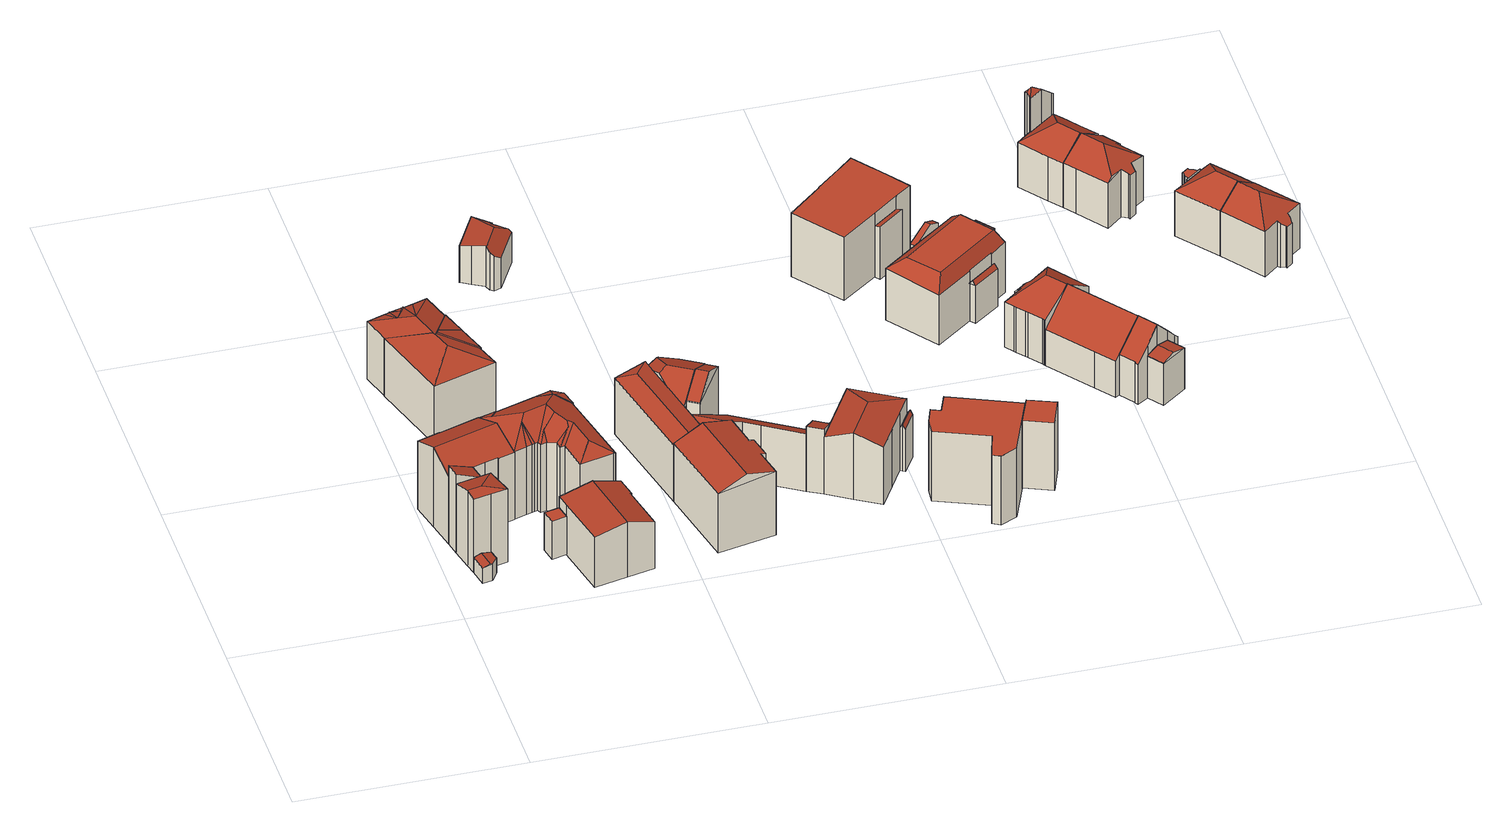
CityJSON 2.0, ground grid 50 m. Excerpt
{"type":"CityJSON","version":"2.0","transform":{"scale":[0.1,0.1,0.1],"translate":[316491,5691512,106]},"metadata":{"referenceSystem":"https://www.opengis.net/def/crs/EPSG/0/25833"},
"CityObjects":{
"building1":{"type":"Building","attributes":{"Dachtyp_tdc":"tdcFreeFormRoof","Gemeindeschluessel":14713000,"Dachneigung":13.74,"QualitaetDacherkennung":26,"Geometrietyp2DReferenz":"3000","function":"31001_9998","roofType":"5000","measuredHeight":4.27},"geometry":[{"type":"MultiSurface","lod":"2","boundaries":[[[0,1,2,3]],[[1,4,5,2]],[[4,6,7,5]],[[6,8,9,7]],[[8,0,3,9]],[[6,4,1,10,11]],[[8,11,10,0]],[[1,0,10]],[[8,6,11]],[[3,2,5,7,9]]],"semantics":{"surfaces":[{"type":"WallSurface"},{"type":"RoofSurface"},{"type":"GroundSurface"}],"values":[0,0,0,0,0,1,1,0,0,2]}}]},
"building2":{"type":"Building","attributes":{"Gemeindeschluessel":14713000,"Geometrietyp2DReferenz":"3000","function":"31001_9998","roofType":"9999"},"children":["building2-1","building2-2","building2-3"]},
"building2-1":{"type":"BuildingPart","attributes":{"Dachtyp_tdc":"tdcHipAndGableRoof","Dachneigung":18.86,"QualitaetDacherkennung":24,"Geometrietyp2DReferenz":"3000","roofType":"5000","measuredHeight":19.19},"parents":["building2"],"geometry":[{"type":"MultiSurface","lod":"2","boundaries":[[[12,13,14,15]],[[16,17,18,19,20]],[[17,21,22,18]],[[21,23,24,22]],[[23,25,26,24]],[[25,27,28,26]],[[27,12,15,28]],[[23,21,17,29]],[[17,16,30,13,12,29]],[[12,27,25,23,29]],[[15,14,19,18,22,24,26,28]],[[20,30,16]],[[19,14,13,30,20]]],"semantics":{"surfaces":[{"type":"WallSurface"},{"type":"RoofSurface"},{"type":"GroundSurface"},{"type":"ClosureSurface"}],"values":[0,0,0,0,0,0,0,1,1,1,2,0,3]}}]},
"building2-2":{"type":"BuildingPart","attributes":{"Dachtyp_tdc":"tdcGableRoof","Dachneigung":24.86,"QualitaetDacherkennung":59,"Geometrietyp2DReferenz":"3000","roofType":"3100","measuredHeight":20.14},"parents":["building2"],"geometry":[{"type":"MultiSurface","lod":"2","boundaries":[[[31,32,33,34]],[[32,35,36,33]],[[35,37,38,36]],[[39,40,41,42]],[[40,43,44,41]],[[43,45,46,44]],[[45,47,48,46]],[[47,49,50,48]],[[49,51,52,50]],[[51,53,54,52]],[[53,55,56,54]],[[55,31,34,56]],[[51,49,47,45,43,40]],[[40,39,37,35,32,31,55,53,51]],[[34,33,36,38,42,41,44,46,48,50,52,54,56]],[[42,38,37,39]]],"semantics":{"surfaces":[{"type":"WallSurface"},{"type":"RoofSurface"},{"type":"GroundSurface"},{"type":"ClosureSurface"}],"values":[0,0,0,0,0,0,0,0,0,0,0,0,1,1,2,3]}}]},
"building2-3":{"type":"BuildingPart","attributes":{"Dachtyp_tdc":"tdcPolyFlatRoof","Dachneigung":25.15,"QualitaetDacherkennung":56,"Geometrietyp2DReferenz":"3000","roofType":"2100","measuredHeight":19.86},"parents":["building2"],"geometry":[{"type":"MultiSurface","lod":"2","boundaries":[[[57,58,39,42,14,13]],[[59,20,19,38,37]],[[59,58,57,30,20]],[[19,14,42,38]],[[13,30,57]],[[14,19,20,30,13]],[[59,37,39,58]],[[37,38,42,39]]],"semantics":{"surfaces":[{"type":"WallSurface"},{"type":"RoofSurface"},{"type":"GroundSurface"},{"type":"ClosureSurface"}],"values":[0,0,1,2,0,3,0,3]}}]},
"building3":{"type":"Building","attributes":{"Dachtyp_tdc":"tdcPolyFlatRoof","Gemeindeschluessel":14713000,"Dachneigung":0,"QualitaetDacherkennung":39,"Geometrietyp2DReferenz":"3000","function":"31001_9998","roofType":"1000","measuredHeight":9.56},"geometry":[{"type":"MultiSurface","lod":"2","boundaries":[[[60,61,62,63]],[[61,64,65,62]],[[64,66,67,65]],[[66,60,63,67]],[[66,64,61,60]],[[63,62,65,67]]],"semantics":{"surfaces":[{"type":"WallSurface"},{"type":"RoofSurface"},{"type":"GroundSurface"}],"values":[0,0,0,0,1,2]}}]},
"building4":{"type":"Building","attributes":{"Dachtyp_tdc":"tdcFreeFormRoof","Gemeindeschluessel":14713000,"Dachneigung":22.77,"QualitaetDacherkennung":40,"Geometrietyp2DReferenz":"3000","function":"31001_9998","roofType":"5000","measuredHeight":17.69},"geometry":[{"type":"MultiSurface","lod":"2","boundaries":[[[68,69,70,71]],[[69,72,73,70]],[[72,74,75,73]],[[74,76,77,75]],[[76,78,79,77]],[[78,80,81,79]],[[80,82,83,81]],[[82,84,85,83]],[[84,86,87,85]],[[86,88,89,87]],[[88,90,91,89]],[[90,92,93,91]],[[92,94,95,93]],[[94,96,97,95]],[[96,98,99,97]],[[98,100,101,99]],[[100,102,103,101]],[[102,104,105,103]],[[104,106,107,105]],[[106,108,109,107]],[[108,68,71,109]],[[110,111,112,108,106]],[[113,110,106,104]],[[113,104,102]],[[114,115,111,110,113,102,100]],[[116,117,118,114,100,98]],[[96,116,98]],[[94,116,96]],[[116,94,119]],[[120,121,122,123,119,94,92]],[[120,92,90]],[[90,121,120]],[[88,121,90]],[[121,88,86]],[[122,121,86,84]],[[84,123,122]],[[82,123,84]],[[123,82,80]],[[117,116,119,123,80,78]],[[118,117,78,76]],[[124,114,118,76,74]],[[124,74,72]],[[115,114,124,72,69]],[[112,111,115,69,68]],[[112,68,108]],[[71,70,73,75,77,79,81,83,85,87,89,91,93,95,97,99,101,103,105,107,109]]],"semantics":{"surfaces":[{"type":"WallSurface"},{"type":"RoofSurface"},{"type":"GroundSurface"}],"values":[0,0,0,0,0,0,0,0,0,0,0,0,0,0,0,0,0,0,0,0,0,1,1,1,1,1,1,1,1,1,1,1,1,1,1,1,1,1,1,1,1,1,1,1,1,2]}}]},
"building5":{"type":"Building","attributes":{"Dachtyp_tdc":"tdcFreeFormRoof","Gemeindeschluessel":14713000,"Dachneigung":24.85,"QualitaetDacherkennung":40,"Geometrietyp2DReferenz":"3000","function":"31001_9998","roofType":"5000","measuredHeight":20.31},"geometry":[{"type":"MultiSurface","lod":"2","boundaries":[[[125,126,127,128]],[[126,129,130,127]],[[129,131,132,130]],[[131,133,134,132]],[[133,135,136,134]],[[135,137,138,136]],[[137,139,140,138]],[[139,141,142,140]],[[141,143,144,142]],[[143,145,146,144]],[[145,147,148,146]],[[147,149,150,148]],[[149,151,152,150]],[[151,153,154,152]],[[153,155,156,154]],[[155,157,158,156]],[[157,159,160,158]],[[159,161,162,160]],[[161,163,164,162]],[[163,165,166,164]],[[165,167,168,166]],[[167,53,169,168]],[[53,125,128,169]],[[170,165,163]],[[170,167,165]],[[167,170,53]],[[171,172,170,163,161]],[[173,174,171,161,159]],[[173,159,157]],[[175,176,174,173,157,155]],[[175,155,153]],[[177,176,175,153,151]],[[178,177,151,149]],[[179,178,149,147]],[[179,147,145]],[[180,181,171,174,176,177,178,179,145,143]],[[182,180,143,141]],[[182,141,139]],[[183,184,181,180,182,139,137]],[[183,137,135]],[[184,183,135,133]],[[181,184,133,131]],[[185,172,171,181,131,129]],[[186,185,129,126]],[[186,126,125]],[[170,172,185,186,125,53]],[[128,127,130,132,134,136,138,140,142,144,146,148,150,152,154,156,158,160,162,164,166,168,169]]],"semantics":{"surfaces":[{"type":"WallSurface"},{"type":"RoofSurface"},{"type":"GroundSurface"}],"values":[0,0,0,0,0,0,0,0,0,0,0,0,0,0,0,0,0,0,0,0,0,0,0,1,1,1,1,1,1,1,1,1,1,1,1,1,1,1,1,1,1,1,1,1,1,1,2]}}]},
"building6":{"type":"Building","attributes":{"Dachtyp_tdc":"tdcGableRoof","Gemeindeschluessel":14713000,"Dachneigung":10.1,"QualitaetDacherkennung":60,"Geometrietyp2DReferenz":"3000","function":"31001_9998","roofType":"3100","measuredHeight":13.97},"geometry":[{"type":"MultiSurface","lod":"2","boundaries":[[[187,188,189,190]],[[188,191,192,189]],[[191,193,194,192]],[[193,195,196,194]],[[195,197,198,196]],[[197,199,200,198]],[[199,201,202,200]],[[201,203,204,202]],[[203,187,190,204]],[[199,197,195,193,191,188]],[[188,187,203,201,199]],[[190,189,192,194,196,198,200,202,204]]],"semantics":{"surfaces":[{"type":"WallSurface"},{"type":"RoofSurface"},{"type":"GroundSurface"}],"values":[0,0,0,0,0,0,0,0,0,1,1,2]}}]},
"building7":{"type":"Building","attributes":{"Dachtyp_tdc":"tdcFreeFormRoof","Gemeindeschluessel":14713000,"Dachneigung":23.37,"QualitaetDacherkennung":70,"Geometrietyp2DReferenz":"3000","function":"31001_9998","roofType":"5000","measuredHeight":17.68},"geometry":[{"type":"MultiSurface","lod":"2","boundaries":[[[205,206,207,208]],[[206,209,210,207]],[[209,211,212,210]],[[211,213,214,212]],[[213,215,216,214]],[[215,217,218,216]],[[217,219,220,218]],[[219,205,208,220]],[[209,206,221,222,217,215,213,211]],[[219,222,221,205]],[[219,217,222]],[[206,205,221]],[[208,207,210,212,214,216,218,220]]],"semantics":{"surfaces":[{"type":"WallSurface"},{"type":"RoofSurface"},{"type":"GroundSurface"}],"values":[0,0,0,0,0,0,0,0,1,1,0,0,2]}}]},
"building8":{"type":"Building","attributes":{"Dachtyp_tdc":"tdcFreeFormRoof","Gemeindeschluessel":14713000,"Dachneigung":10.34,"QualitaetDacherkennung":34,"Geometrietyp2DReferenz":"3000","function":"31001_9998","roofType":"5000","measuredHeight":10.3},"geometry":[{"type":"MultiSurface","lod":"2","boundaries":[[[223,224,225,226]],[[224,227,228,225]],[[227,229,230,228]],[[229,231,232,230]],[[231,233,234,232]],[[233,235,236,234]],[[235,237,238,236]],[[237,239,240,238]],[[239,241,242,240]],[[241,243,244,242]],[[243,223,226,244]],[[237,235,233,245,246]],[[247,245,233,231,229,227,224]],[[239,246,245,247,223,243,241]],[[224,223,247]],[[239,237,246]],[[226,225,228,230,232,234,236,238,240,242,244]]],"semantics":{"surfaces":[{"type":"WallSurface"},{"type":"RoofSurface"},{"type":"GroundSurface"}],"values":[0,0,0,0,0,0,0,0,0,0,0,1,1,1,0,0,2]}}]},
"building9":{"type":"Building","attributes":{"Gemeindeschluessel":14713000,"Geometrietyp2DReferenz":"3000","function":"31001_9998","roofType":"9999"},"children":["building9-1","building9-2","building9-3","building9-4"]},
"building9-1":{"type":"BuildingPart","attributes":{"Dachtyp_tdc":"tdcFreeFormRoof","Dachneigung":26.36,"QualitaetDacherkennung":46,"Geometrietyp2DReferenz":"3000","roofType":"5000","measuredHeight":17.62},"parents":["building9"],"geometry":[{"type":"MultiSurface","lod":"2","boundaries":[[[248,249,250,251,252,253]],[[254,255,256,249,248,257,258]],[[259,260,261,262,263,250,249,256,264,265]],[[266,251,250,263,267]],[[267,263,262,268]],[[268,262,261,269]],[[270,260,259,271,272]],[[269,261,260,270]],[[273,274,275,255,254]],[[276,277,278,279,280,281,282,283]],[[267,268,277,276]],[[268,269,278,277]],[[269,270,279,278]],[[270,272,280,279]],[[273,254,282,281]],[[266,267,276,283]],[[256,255,275,264]],[[265,271,259]],[[272,271,274,273]],[[274,271,265,264,275]],[[248,253,257]],[[258,252,251,266,254]],[[257,253,252,258]],[[272,273,281,280]],[[254,266,283,282]]],"semantics":{"surfaces":[{"type":"RoofSurface"},{"type":"WallSurface"},{"type":"GroundSurface"},{"type":"ClosureSurface"}],"values":[0,0,0,1,1,1,1,1,1,2,1,1,1,1,1,1,1,1,3,3,1,3,3,3,3]}}]},
"building9-2":{"type":"BuildingPart","attributes":{"Dachtyp_tdc":"tdcHipAndGableRoof","Dachneigung":28.11,"QualitaetDacherkennung":54,"Geometrietyp2DReferenz":"3000","roofType":"5000","measuredHeight":16.07},"parents":["building9"],"geometry":[{"type":"MultiSurface","lod":"2","boundaries":[[[284,285,251,266,283,286]],[[287,288,289,282,254]],[[290,291,208,292]],[[291,284,286,208]],[[293,284,294]],[[284,291,295,294]],[[296,257,253,293,294,295,297,298,299,300]],[[290,301,297,295,291]],[[287,296,300,288]],[[284,293,285]],[[286,283,282,289,302,292,208]],[[254,258,287]],[[252,251,285]],[[254,266,251,252,258]],[[282,283,266,254]],[[292,302,303,290]],[[302,289,288,303]],[[297,301,298]],[[301,290,303,299,298]],[[299,303,288,300]],[[296,287,258,257]],[[253,252,285,293]],[[257,258,252,253]]],"semantics":{"surfaces":[{"type":"WallSurface"},{"type":"RoofSurface"},{"type":"GroundSurface"},{"type":"ClosureSurface"}],"values":[0,0,0,0,1,1,1,0,0,0,2,0,0,3,3,3,3,0,3,3,0,0,3]}}]},
"building9-3":{"type":"BuildingPart","attributes":{"Dachtyp_tdc":"tdcGableRoof","Dachneigung":28.15,"QualitaetDacherkennung":59,"Geometrietyp2DReferenz":"3000","roofType":"3100","measuredHeight":17.69},"parents":["building9"],"geometry":[{"type":"MultiSurface","lod":"2","boundaries":[[[304,274,273,281,305]],[[271,306,307,280,272]],[[306,304,305,307]],[[308,306,271,265,309]],[[310,308,309,264,275]],[[304,310,275,274]],[[306,308,310,304]],[[305,281,280,307]],[[271,272,273,274]],[[280,281,273,272]],[[265,264,309]],[[274,275,264,265,271]]],"semantics":{"surfaces":[{"type":"WallSurface"},{"type":"RoofSurface"},{"type":"GroundSurface"},{"type":"ClosureSurface"}],"values":[0,0,0,1,1,0,0,2,3,3,0,3]}}]},
"building9-4":{"type":"BuildingPart","attributes":{"Dachtyp_tdc":"tdcFreeFormRoof","Dachneigung":29.18,"QualitaetDacherkennung":14,"Geometrietyp2DReferenz":"3000","roofType":"5000","measuredHeight":15.76},"parents":["building9"],"geometry":[{"type":"MultiSurface","lod":"2","boundaries":[[[311,312,313,314]],[[312,315,316,313]],[[315,317,318,316]],[[317,319,320,318]],[[319,321,322,320]],[[321,323,207,322]],[[323,324,325,207]],[[324,301,290,292,325]],[[300,326,327,289,288]],[[326,311,314,327]],[[328,298,301,324]],[[324,323,321,319,317,315,312,311,326,300,328]],[[314,313,316,318,320,322,207,325,292,302,289,327]],[[299,298,328]],[[302,292,290,303]],[[303,290,301,298,299]],[[300,299,328]],[[302,303,288,289]],[[288,303,299,300]]],"semantics":{"surfaces":[{"type":"WallSurface"},{"type":"RoofSurface"},{"type":"GroundSurface"},{"type":"ClosureSurface"}],"values":[0,0,0,0,0,0,0,0,0,0,1,1,2,0,3,3,0,3,3]}}]},
"building10":{"type":"Building","attributes":{"Dachtyp_tdc":"tdcPolyFlatRoof","Gemeindeschluessel":14713000,"Dachneigung":3.39,"QualitaetDacherkennung":42,"Geometrietyp2DReferenz":"3000","function":"31001_9998","roofType":"2100","measuredHeight":6.43},"geometry":[{"type":"MultiSurface","lod":"2","boundaries":[[[329,330,331,332]],[[330,333,334,331]],[[333,335,336,334]],[[335,337,338,336]],[[337,329,332,338]],[[337,335,333,330,329]],[[332,331,334,336,338]]],"semantics":{"surfaces":[{"type":"WallSurface"},{"type":"RoofSurface"},{"type":"GroundSurface"}],"values":[0,0,0,0,0,1,2]}}]},
"building11":{"type":"Building","attributes":{"Gemeindeschluessel":14713000,"Dachorientierung":0,"MittlereTraufHoehe":112.2,"ObjektHoehe":5.28,"BodenHoehe":106.92,"Geometrietyp2DReferenz":"3000","BezugspunktDach":"2000","AbsoluteHoehe":112.2,"Dachflaeche":42.13,"function":"31001_9998","measuredHeight":5.28,"storeysAboveGround":2},"geometry":[{"type":"MultiSurface","lod":"2","boundaries":[[[339,340,341,342,343,344,345,346]],[[346,345,347,348]],[[345,344,349,347]],[[344,343,350,349]],[[343,342,351,350]],[[342,341,352,351]],[[341,340,353,352]],[[340,339,354,353]],[[339,346,348,354]],[[348,347,349,350,351,352,353,354]]],"semantics":{"surfaces":[{"type":"RoofSurface"},{"type":"WallSurface"},{"type":"GroundSurface"}],"values":[0,1,1,1,1,1,1,1,1,2]}}]},
"building12":{"type":"Building","attributes":{"Gemeindeschluessel":14713000,"Geometrietyp2DReferenz":"3000","function":"31001_9998","roofType":"9999"},"children":["building12-1","building12-2","building12-3"]},
"building12-1":{"type":"BuildingPart","attributes":{"Dachtyp_tdc":"tdcFreeFormRoof","Dachneigung":20.82,"QualitaetDacherkennung":59,"Geometrietyp2DReferenz":"3000","roofType":"5000","measuredHeight":16.92},"parents":["building12"],"geometry":[{"type":"MultiSurface","lod":"2","boundaries":[[[355,356,357,358,359,360]],[[359,361,362,363,364,360]],[[364,365,366,355,360]],[[367,368,369,370,371,372,373,374,375,376,377]],[[364,363,368,367]],[[363,362,369,368]],[[362,361,370,369]],[[361,359,371,370]],[[359,378,371]],[[358,357,373,372,379]],[[357,356,374,373]],[[356,355,375,374]],[[355,366,376,375]],[[365,364,367,377]],[[379,378,359,358]],[[372,371,378,379]],[[377,376,366,365]]],"semantics":{"surfaces":[{"type":"RoofSurface"},{"type":"GroundSurface"},{"type":"WallSurface"},{"type":"ClosureSurface"}],"values":[0,0,0,1,2,2,2,2,2,2,2,2,2,2,2,3,3]}}]},
"building12-2":{"type":"BuildingPart","attributes":{"Dachtyp_tdc":"tdcPolyFlatRoof","Dachneigung":21.37,"QualitaetDacherkennung":49,"Geometrietyp2DReferenz":"3000","roofType":"2100","measuredHeight":16.44},"parents":["building12"],"geometry":[{"type":"MultiSurface","lod":"2","boundaries":[[[380,381,316,318]],[[381,365,377,316]],[[382,380,318,376,366]],[[382,365,381,380]],[[318,316,377,376]],[[366,365,382]],[[366,376,377,365]]],"semantics":{"surfaces":[{"type":"WallSurface"},{"type":"RoofSurface"},{"type":"GroundSurface"},{"type":"ClosureSurface"}],"values":[0,0,0,1,2,0,3]}}]},
"building12-3":{"type":"BuildingPart","attributes":{"Dachtyp_tdc":"tdcFreeFormRoof","Dachneigung":56.17,"QualitaetDacherkennung":17,"Geometrietyp2DReferenz":"3000","roofType":"5000","measuredHeight":11.74},"parents":["building12"],"geometry":[{"type":"MultiSurface","lod":"2","boundaries":[[[383,384,385,386]],[[384,387,388,385]],[[387,389,390,388]],[[389,379,372,390]],[[378,383,386,371]],[[389,387,384,383]],[[383,378,379,389]],[[386,385,388,390,372,371]],[[371,372,379,378]]],"semantics":{"surfaces":[{"type":"WallSurface"},{"type":"RoofSurface"},{"type":"GroundSurface"},{"type":"ClosureSurface"}],"values":[0,0,0,0,0,1,1,2,3]}}]},
"building13":{"type":"Building","attributes":{"Gemeindeschluessel":14713000,"Dachtyp_tdc":"tdcFreeFormRoof","Dachneigung":0.153,"QualitaetDacherkennung":56,"Geometrietyp2DReferenz":"3000","function":"31001_9998","roofType":"5000","measuredHeight":17.55},"geometry":[{"type":"MultiSurface","lod":"2","boundaries":[[[391,392,393,394]],[[392,395,396,393]],[[395,397,398,396]],[[397,399,400,398]],[[399,401,402,400]],[[401,403,404,402]],[[403,405,406,404]],[[405,407,408,406]],[[407,409,410,408]],[[409,411,412,410]],[[411,391,394,412]],[[413,401,399,414]],[[415,416,407]],[[405,403,413,414,397,395,392,391,411,409,416,415]],[[399,397,414]],[[403,401,413]],[[407,405,415]],[[409,407,416]],[[394,393,396,398,400,402,404,406,408,410,412]]],"semantics":{"surfaces":[{"type":"WallSurface"},{"type":"RoofSurface"},{"type":"GroundSurface"}],"values":[0,0,0,0,0,0,0,0,0,0,0,1,1,1,0,0,0,0,2]}}]},
"building14":{"type":"Building","attributes":{"Dachtyp_tdc":"tdcPolyFlatRoof","Gemeindeschluessel":14713000,"Dachneigung":0,"QualitaetDacherkennung":53,"Geometrietyp2DReferenz":"3000","function":"31001_9998","roofType":"1000","measuredHeight":17.21},"geometry":[{"type":"MultiSurface","lod":"2","boundaries":[[[417,418,419,420]],[[418,421,422,419]],[[421,423,424,422]],[[423,417,420,424]],[[423,421,418,417]],[[420,419,422,424]]],"semantics":{"surfaces":[{"type":"WallSurface"},{"type":"RoofSurface"},{"type":"GroundSurface"}],"values":[0,0,0,0,1,2]}}]},
"building15":{"type":"Building","attributes":{"Gemeindeschluessel":14713000,"Geometrietyp2DReferenz":"3000","function":"31001_9998","roofType":"9999"},"children":["building15-1","building15-2","building15-3","building15-4"]},
"building15-1":{"type":"BuildingPart","attributes":{"Dachtyp_tdc":"tdcPolyFlatRoof","Dachneigung":0,"QualitaetDacherkennung":47,"Geometrietyp2DReferenz":"3000","roofType":"1000","measuredHeight":16.1},"parents":["building15"],"geometry":[{"type":"MultiSurface","lod":"2","boundaries":[[[425,426,427]],[[425,428,429,426]],[[428,430,431,429]],[[430,432,433,431]],[[432,434,435,436,433]],[[437,438,439]],[[437,440,441,438]],[[440,442,443,444,441]],[[445,446,447,448,449]],[[446,450,451,447]],[[450,452,451]],[[446,445,442,440,437,434,432,430,428,425,450]],[[426,429,431,433,436,438,441,444,448,447,451]],[[427,452,450,425]],[[427,426,451,452]],[[439,435,434,437]],[[439,438,436,435]],[[449,443,442,445]],[[449,448,444,443]]],"semantics":{"surfaces":[{"type":"WallSurface"},{"type":"RoofSurface"},{"type":"GroundSurface"},{"type":"ClosureSurface"}],"values":[0,0,0,0,0,0,0,0,0,0,0,1,2,0,3,0,3,0,3]}}]},
"building15-2":{"type":"BuildingPart","attributes":{"Dachtyp_tdc":"tdcPolyFlatRoof","Dachneigung":18.15,"QualitaetDacherkennung":41,"Geometrietyp2DReferenz":"3000","roofType":"2100","measuredHeight":13.42},"parents":["building15"],"geometry":[{"type":"MultiSurface","lod":"2","boundaries":[[[449,453,454,443]],[[444,455,456,448]],[[443,454,455,444]],[[454,453,456,455]],[[453,449,448,456]],[[444,448,449,443]]],"semantics":{"surfaces":[{"type":"RoofSurface"},{"type":"GroundSurface"},{"type":"WallSurface"},{"type":"ClosureSurface"}],"values":[0,1,2,2,2,3]}}]},
"building15-3":{"type":"BuildingPart","attributes":{"Dachtyp_tdc":"tdcPolyFlatRoof","Dachneigung":19.07,"QualitaetDacherkennung":28,"Geometrietyp2DReferenz":"3000","roofType":"2100","measuredHeight":13.41},"parents":["building15"],"geometry":[{"type":"MultiSurface","lod":"2","boundaries":[[[457,427,426,458]],[[452,459,460,451]],[[459,457,458,460]],[[459,452,427,457]],[[458,426,451,460]],[[452,451,426,427]]],"semantics":{"surfaces":[{"type":"WallSurface"},{"type":"RoofSurface"},{"type":"GroundSurface"},{"type":"ClosureSurface"}],"values":[0,0,0,1,2,3]}}]},
"building15-4":{"type":"BuildingPart","attributes":{"Dachtyp_tdc":"tdcFreeFormRoof","Dachneigung":62.14,"QualitaetDacherkennung":29,"Geometrietyp2DReferenz":"3000","roofType":"5000","measuredHeight":14.26},"parents":["building15"],"geometry":[{"type":"MultiSurface","lod":"2","boundaries":[[[435,461,462,436]],[[461,463,464,462]],[[463,439,438,464]],[[465,439,463]],[[466,465,463,461]],[[466,461,435]],[[465,466,435,439]],[[436,462,464,438]],[[436,438,439,435]]],"semantics":{"surfaces":[{"type":"WallSurface"},{"type":"RoofSurface"},{"type":"GroundSurface"},{"type":"ClosureSurface"}],"values":[0,0,0,0,1,1,1,2,3]}}]},
"building16":{"type":"Building","attributes":{"Gemeindeschluessel":14713000,"Geometrietyp2DReferenz":"3000","function":"31001_9998","roofType":"9999"},"children":["building16-1","building16-2","building16-3","building16-4"]},
"building16-1":{"type":"BuildingPart","attributes":{"Dachtyp_tdc":"tdcCutTentRoof","Dachneigung":0.08,"QualitaetDacherkennung":45,"Geometrietyp2DReferenz":"3000","roofType":"9999","measuredHeight":16.16},"parents":["building16"],"geometry":[{"type":"MultiSurface","lod":"2","boundaries":[[[467,468,469,470]],[[468,471,472,473,469]],[[474,475,476,477,478]],[[475,479,480,476]],[[479,481,482,480]],[[481,483,482]],[[484,485,486,487,488]],[[485,489,490,486]],[[489,491,492,490]],[[491,493,494,492]],[[475,474,495,496,471,468,497,498]],[[479,475,498,499]],[[489,485,484,500,481,479,499,501]],[[468,467,493,491,489,501,497]],[[501,499,498,497]],[[470,469,473,502,503,477,476,480,482,487,486,490,492]],[[504,472,471,496]],[[504,502,473,472]],[[495,505,504,496]],[[505,503,502,504]],[[474,478,505,495]],[[478,477,503,505]],[[500,483,481]],[[488,487,482,483]],[[488,483,500,484]],[[467,494,493]],[[467,470,492,494]]],"semantics":{"surfaces":[{"type":"WallSurface"},{"type":"RoofSurface"},{"type":"GroundSurface"},{"type":"ClosureSurface"}],"values":[0,0,0,0,0,0,0,0,0,0,1,1,1,1,1,2,0,3,0,3,0,3,0,3,3,0,3]}}]},
"building16-2":{"type":"BuildingPart","attributes":{"Dachtyp_tdc":"tdcFreeFormRoof","Dachneigung":52.2,"QualitaetDacherkennung":15,"Geometrietyp2DReferenz":"3000","roofType":"5000","measuredHeight":10.63},"parents":["building16"],"geometry":[{"type":"MultiSurface","lod":"2","boundaries":[[[472,506,507,473]],[[506,508,509,507]],[[508,478,477,509]],[[510,508,506,511]],[[512,504,505,513,510,511]],[[478,513,505]],[[508,510,513,478]],[[472,512,511,506]],[[504,512,472]],[[473,507,509,477,503,502]],[[503,477,478,505]],[[502,503,505,504]],[[473,502,504,472]]],"semantics":{"surfaces":[{"type":"WallSurface"},{"type":"RoofSurface"},{"type":"GroundSurface"},{"type":"ClosureSurface"}],"values":[0,0,0,1,1,0,0,0,0,2,3,3,3]}}]},
"building16-3":{"type":"BuildingPart","attributes":{"Dachtyp_tdc":"tdcGableRoof","Dachneigung":29.68,"QualitaetDacherkennung":20,"Geometrietyp2DReferenz":"3000","roofType":"3100","measuredHeight":15.33},"parents":["building16"],"geometry":[{"type":"MultiSurface","lod":"2","boundaries":[[[483,514,515,482]],[[514,516,517,515]],[[516,518,486,517]],[[518,488,487,486]],[[483,500,519,520,514]],[[521,522,520,519,523]],[[518,521,523,484,488]],[[516,522,521,518]],[[514,520,522,516]],[[515,517,486,487,482]],[[482,487,488,483]],[[484,523,519,500]],[[488,484,500,483]]],"semantics":{"surfaces":[{"type":"WallSurface"},{"type":"RoofSurface"},{"type":"GroundSurface"},{"type":"ClosureSurface"}],"values":[0,0,0,0,1,1,0,0,0,2,3,0,3]}}]},
"building16-4":{"type":"BuildingPart","attributes":{"Dachtyp_tdc":"tdcPolyFlatRoof","Dachneigung":25.17,"QualitaetDacherkennung":44,"Geometrietyp2DReferenz":"3000","roofType":"2100","measuredHeight":13.63},"parents":["building16"],"geometry":[{"type":"MultiSurface","lod":"2","boundaries":[[[524,467,470,525]],[[494,526,527,492]],[[526,524,525,527]],[[526,494,467,524]],[[525,470,492,527]],[[492,470,467,494]]],"semantics":{"surfaces":[{"type":"WallSurface"},{"type":"RoofSurface"},{"type":"GroundSurface"},{"type":"ClosureSurface"}],"values":[0,0,0,1,2,3]}}]},
"building17":{"type":"Building","attributes":{"Dachtyp_tdc":"tdcHipAndGableRoof","Gemeindeschluessel":14713000,"Dachneigung":33.07,"QualitaetDacherkennung":61,"Geometrietyp2DReferenz":"3000","function":"31001_9998","roofType":"5000","measuredHeight":16.18},"geometry":[{"type":"MultiSurface","lod":"2","boundaries":[[[528,529,530,531]],[[529,532,533,530]],[[532,534,535,533]],[[534,536,537,535]],[[536,538,539,537]],[[538,540,541,539]],[[540,542,543,541]],[[542,544,545,543]],[[544,546,547,545]],[[546,548,549,547]],[[548,550,551,549]],[[550,552,553,551]],[[552,554,555,553]],[[554,556,557,555]],[[556,558,559,557]],[[558,560,561,559]],[[560,562,563,561]],[[562,564,565,563]],[[564,528,531,565]],[[560,558,556,554,552,550,548,546,544,542,566]],[[542,540,538,536,534,532,529,528,564,566]],[[564,562,560,566]],[[531,530,533,535,537,539,541,543,545,547,549,551,553,555,557,559,561,563,565]]],"semantics":{"surfaces":[{"type":"WallSurface"},{"type":"RoofSurface"},{"type":"GroundSurface"}],"values":[0,0,0,0,0,0,0,0,0,0,0,0,0,0,0,0,0,0,0,1,1,1,2]}}]},
"building18":{"type":"Building","attributes":{"name":"Evangelisch-Freikirchliche Gemeinde","Gemeindeschluessel":14713000,"Geometrietyp2DReferenz":"3000","function":"31001_3041","roofType":"9999"},"children":["building18-1","building18-2","building18-3"]},
"building18-1":{"type":"BuildingPart","attributes":{"Dachtyp_tdc":"tdcGableRoof","Dachneigung":45.92,"QualitaetDacherkennung":79,"Geometrietyp2DReferenz":"3000","roofType":"3100","measuredHeight":16.57},"parents":["building18"],"geometry":[{"type":"MultiSurface","lod":"2","boundaries":[[[567,568,569,570]],[[568,571,572,569]],[[571,573,574,572]],[[573,575,576,574]],[[575,577,578,579,576]],[[580,581,582,583]],[[580,584,585,581]],[[584,586,531,585]],[[586,587,588,531]],[[587,589,563,588]],[[589,590,591,563]],[[590,567,570,591]],[[587,586,584,580,583,592,593]],[[593,594,577,575,573,571,568,567,590,589,587]],[[570,569,572,574,576,579,595,582,581,585,531,588,563,591]],[[594,578,577]],[[595,579,578,594,593]],[[583,582,595,593,592]]],"semantics":{"surfaces":[{"type":"WallSurface"},{"type":"RoofSurface"},{"type":"GroundSurface"},{"type":"ClosureSurface"}],"values":[0,0,0,0,0,0,0,0,0,0,0,0,1,1,2,0,3,3]}}]},
"building18-2":{"type":"BuildingPart","attributes":{"Dachtyp_tdc":"tdcGableRoof","Dachneigung":12.95,"QualitaetDacherkennung":49,"Geometrietyp2DReferenz":"3000","roofType":"3100","measuredHeight":11.35},"parents":["building18"],"geometry":[{"type":"MultiSurface","lod":"2","boundaries":[[[596,597,598,599]],[[600,601,602,603]],[[601,604,605,602]],[[604,596,599,605]],[[606,607,604,601,600]],[[608,609,607,606,610,611]],[[597,608,611,612]],[[596,609,608,597]],[[604,607,609,596]],[[599,598,613,614,603,602,605]],[[613,598,597,612]],[[603,614,615,600]],[[614,613,612,615]],[[615,610,606,600]],[[612,611,610,615]]],"semantics":{"surfaces":[{"type":"WallSurface"},{"type":"RoofSurface"},{"type":"GroundSurface"},{"type":"ClosureSurface"}],"values":[0,0,0,0,1,1,0,0,0,2,3,3,3,3,3]}}]},
"building18-3":{"type":"BuildingPart","attributes":{"Dachtyp_tdc":"tdcGableRoof","Dachneigung":46.29,"QualitaetDacherkennung":62,"Geometrietyp2DReferenz":"3000","roofType":"3100","measuredHeight":16.61},"parents":["building18"],"geometry":[{"type":"MultiSurface","lod":"2","boundaries":[[[616,617,618,619]],[[617,620,621,618]],[[620,622,623,621]],[[622,624,603,623]],[[624,600,603]],[[625,626,627,598,597]],[[626,628,629,627]],[[628,630,631,629]],[[630,583,582,631]],[[578,632,633,579]],[[632,616,619,633]],[[634,592,583,630,628,626,625,635,636]],[[636,624,622,620,617,616,632,578,594,634]],[[619,618,621,623,603,614,613,598,627,629,631,582,595,579,633]],[[610,606,600,624,636]],[[614,603,600,615]],[[615,600,606,610]],[[635,611,610,636]],[[614,615,612,613]],[[612,615,610,611]],[[597,612,611,635,625]],[[597,598,613,612]],[[593,592,634]],[[595,582,583,592,593]],[[594,593,634]],[[578,579,595,593,594]]],"semantics":{"surfaces":[{"type":"WallSurface"},{"type":"RoofSurface"},{"type":"GroundSurface"},{"type":"ClosureSurface"}],"values":[0,0,0,0,0,0,0,0,0,0,0,1,1,2,0,3,3,0,3,3,0,3,0,3,0,3]}}]},
"building19":{"type":"Building","attributes":{"Gemeindeschluessel":14713000,"Geometrietyp2DReferenz":"3000","function":"31001_9998","roofType":"9999"},"children":["building19-1","building19-2","building19-3"]},
"building19-1":{"type":"BuildingPart","attributes":{"Dachtyp_tdc":"tdcGableRoof","Dachneigung":29.72,"QualitaetDacherkennung":11,"Geometrietyp2DReferenz":"3000","roofType":"3100","measuredHeight":10.13},"parents":["building19"],"geometry":[{"type":"MultiSurface","lod":"2","boundaries":[[[637,638,639,640]],[[638,641,642,639]],[[641,643,644,642]],[[641,638,645]],[[638,637,646,645]],[[643,641,645,646]],[[640,639,642,644]],[[640,644,643,637]],[[637,643,646]]],"semantics":{"surfaces":[{"type":"WallSurface"},{"type":"RoofSurface"},{"type":"GroundSurface"},{"type":"ClosureSurface"}],"values":[0,0,0,0,1,1,2,3,3]}}]},
"building19-2":{"type":"BuildingPart","attributes":{"Dachtyp_tdc":"tdcFreeFormRoof","Dachneigung":45.42,"QualitaetDacherkennung":5,"Geometrietyp2DReferenz":"3000","roofType":"5000","measuredHeight":21.06},"parents":["building19"],"geometry":[{"type":"MultiSurface","lod":"2","boundaries":[[[647,648,649,650]],[[648,651,652,649]],[[651,653,654,652]],[[653,655,656,654]],[[655,657,658,659,656]],[[660,661,662,663,664]],[[661,647,650,662]],[[665,666,667,668]],[[666,657,655,653,669,667]],[[653,651,669]],[[651,648,670,668,667,669]],[[648,647,670]],[[647,661,660,665,668,670]],[[650,649,652,654,656,659,671,672,663,662]],[[673,658,657,666]],[[671,659,658,673]],[[674,673,666,665]],[[671,673,674,672]],[[660,664,674,665]],[[664,663,672,674]]],"semantics":{"surfaces":[{"type":"WallSurface"},{"type":"RoofSurface"},{"type":"GroundSurface"},{"type":"ClosureSurface"}],"values":[0,0,0,0,0,0,0,1,1,1,1,1,1,2,0,3,0,3,0,3]}}]},
"building19-3":{"type":"BuildingPart","attributes":{"Dachtyp_tdc":"tdcHipAndGableRoof","Dachneigung":32.76,"QualitaetDacherkennung":63,"Geometrietyp2DReferenz":"3000","roofType":"5000","measuredHeight":15.38},"parents":["building19"],"geometry":[{"type":"MultiSurface","lod":"2","boundaries":[[[675,676,677,644,643]],[[676,678,679,677]],[[678,680,681,679]],[[680,682,683,681]],[[682,664,663,683]],[[658,684,685,659]],[[684,686,687,685]],[[686,688,637,640,687]],[[658,673,674,664,682,689]],[[682,680,678,676,689]],[[676,675,688,686,684,658,689]],[[640,644,677,679,681,683,663,672,671,659,685,687]],[[675,643,646,637,688]],[[643,644,640,637]],[[643,637,646]],[[672,663,664,674]],[[659,671,673,658]],[[671,672,674,673]]],"semantics":{"surfaces":[{"type":"WallSurface"},{"type":"RoofSurface"},{"type":"GroundSurface"},{"type":"ClosureSurface"}],"values":[0,0,0,0,0,0,0,0,1,1,1,2,0,3,3,3,3,3]}}]},
"building20":{"type":"Building","attributes":{"Dachtyp_tdc":"tdcFreeFormRoof","Gemeindeschluessel":14713000,"Dachneigung":35.37,"QualitaetDacherkennung":55,"Geometrietyp2DReferenz":"3000","function":"31001_9998","roofType":"5000","measuredHeight":15.33},"geometry":[{"type":"MultiSurface","lod":"2","boundaries":[[[690,691,692,693]],[[691,694,695,692]],[[694,696,697,695]],[[696,698,699,697]],[[698,700,701,699]],[[700,702,703,701]],[[702,704,705,703]],[[704,706,707,705]],[[706,708,709,707]],[[708,710,679,709]],[[710,711,642,679]],[[711,712,713,642]],[[712,690,693,713]],[[694,714,715,716,704,702,700,698,696]],[[714,691,690,712,711,717,715]],[[706,716,715,717,710,708]],[[694,691,714]],[[706,704,716]],[[711,710,717]],[[693,692,695,697,699,701,703,705,707,709,679,642,713]]],"semantics":{"surfaces":[{"type":"WallSurface"},{"type":"RoofSurface"},{"type":"GroundSurface"}],"values":[0,0,0,0,0,0,0,0,0,0,0,0,0,1,1,1,0,0,0,2]}}]},
"building21":{"type":"Building","attributes":{"Gemeindeschluessel":14713000,"Geometrietyp2DReferenz":"3000","function":"31001_9998","roofType":"9999"},"children":["building21-1","building21-2","building21-3"]},
"building21-1":{"type":"BuildingPart","attributes":{"Dachtyp_tdc":"tdcHipAndGableRoof","Dachneigung":35.15,"QualitaetDacherkennung":69,"Geometrietyp2DReferenz":"3000","roofType":"5000","measuredHeight":15.46},"parents":["building21"],"geometry":[{"type":"MultiSurface","lod":"2","boundaries":[[[718,719,720,721,722]],[[723,724,725,726,727]],[[718,728,729,730,731,732,733]],[[732,734,724,733]],[[724,723,719,718,733]],[[725,735,736,737,738,739,740,722,721,726]],[[724,734,735,725]],[[734,732,736,735]],[[732,731,737,736]],[[728,718,722,740]],[[727,741,720,719,723]],[[727,726,721,720]],[[727,720,741]],[[738,737,731,730]],[[729,739,738,730]],[[728,740,739,729]]],"semantics":{"surfaces":[{"type":"WallSurface"},{"type":"RoofSurface"},{"type":"GroundSurface"},{"type":"ClosureSurface"}],"values":[0,0,1,1,1,2,0,0,0,0,0,3,3,3,3,3]}}]},
"building21-2":{"type":"BuildingPart","attributes":{"Dachtyp_tdc":"tdcPolyFlatRoof","Dachneigung":0,"QualitaetDacherkennung":50,"Geometrietyp2DReferenz":"3000","roofType":"1000","measuredHeight":11.77},"parents":["building21"],"geometry":[{"type":"MultiSurface","lod":"2","boundaries":[[[742,743,744,737,731]],[[743,745,746,744]],[[745,747,748,746]],[[747,749,750,748]],[[749,751,752,750]],[[751,753,754,752]],[[753,755,756,754]],[[755,757,758,756]],[[757,759,728,740,758]],[[760,761,759,757,755,753,751,749,747,745,743,742]],[[737,744,746,748,750,752,754,756,758,740,739,738]],[[729,728,759,761]],[[729,739,740,728]],[[730,729,761,760]],[[730,738,739,729]],[[731,730,760,742]],[[731,737,738,730]]],"semantics":{"surfaces":[{"type":"WallSurface"},{"type":"RoofSurface"},{"type":"GroundSurface"},{"type":"ClosureSurface"}],"values":[0,0,0,0,0,0,0,0,0,1,2,0,3,0,3,0,3]}}]},
"building21-3":{"type":"BuildingPart","attributes":{"Dachtyp_tdc":"tdcGableRoof","Dachneigung":14.67,"QualitaetDacherkennung":13,"Geometrietyp2DReferenz":"3000","roofType":"3100","measuredHeight":9.52},"parents":["building21"],"geometry":[{"type":"MultiSurface","lod":"2","boundaries":[[[762,727,726,763]],[[762,764,765]],[[764,720,741,765]],[[727,762,765,741]],[[721,766,763,726]],[[720,764,766,721]],[[764,762,763,766]],[[721,726,727,720]],[[720,727,741]]],"semantics":{"surfaces":[{"type":"WallSurface"},{"type":"RoofSurface"},{"type":"GroundSurface"},{"type":"ClosureSurface"}],"values":[0,0,1,1,2,0,0,3,3]}}]},
"building22":{"type":"Building","attributes":{"Gemeindeschluessel":14713000,"Geometrietyp2DReferenz":"3000","function":"31001_9998","roofType":"9999"},"children":["building22-1","building22-2"]},
"building22-1":{"type":"BuildingPart","attributes":{"Dachtyp_tdc":"tdcHipAndGableRoof","Dachneigung":34.94,"QualitaetDacherkennung":68,"Geometrietyp2DReferenz":"3000","roofType":"5000","measuredHeight":15.42},"parents":["building22"],"geometry":[{"type":"MultiSurface","lod":"2","boundaries":[[[767,768,769,770,771]],[[768,772,773,769]],[[772,774,775,773]],[[774,776,777,775]],[[776,778,779,777]],[[778,780,781,779]],[[780,782,783,781]],[[782,784,785,783]],[[784,786,787,785]],[[786,788,789,787]],[[788,734,735,789]],[[734,790,791,735]],[[790,792,793,794,791]],[[788,786,784,782,780,778,776,774,772,768,795]],[[768,767,792,790,795]],[[790,734,788,795]],[[794,770,769,773,775,777,779,781,783,785,787,789,735,791]],[[767,771,793,792]],[[771,770,794,793]]],"semantics":{"surfaces":[{"type":"WallSurface"},{"type":"RoofSurface"},{"type":"GroundSurface"},{"type":"ClosureSurface"}],"values":[0,0,0,0,0,0,0,0,0,0,0,0,0,1,1,1,2,0,3]}}]},
"building22-2":{"type":"BuildingPart","attributes":{"Dachtyp_tdc":"tdcFreeFormRoof","Dachneigung":61.98,"QualitaetDacherkennung":19,"Geometrietyp2DReferenz":"3000","roofType":"5000","measuredHeight":10.07},"parents":["building22"],"geometry":[{"type":"MultiSurface","lod":"2","boundaries":[[[793,796,763,794]],[[796,797,798,763]],[[797,771,770,798]],[[799,771,797]],[[800,799,797,796]],[[800,796,793]],[[799,800,793,771]],[[794,763,798,770]],[[794,770,771,793]]],"semantics":{"surfaces":[{"type":"WallSurface"},{"type":"RoofSurface"},{"type":"GroundSurface"},{"type":"ClosureSurface"}],"values":[0,0,0,0,1,0,1,2,3]}}]}
},
"vertices":[
[57,139,51],[96,147,51],[96,147,13],[57,139,13],[101,124,51],[101,124,13],[87,103,55],[87,103,13],[65,98,51],[65,98,13],[75,142,56],[83,102,56],
[52,164,204],[41,213,187],[41,213,12],[52,164,12],[97,225,187],[118,230,187],[118,230,12],[97,225,12],[97,225,184],[132,159,198],[132,159,12],[133,155,198],[133,155,12],[96,147,198],[96,147,12],[57,139,198],[57,139,12],[83,171,204],[90,224,187],
[148,278,182],[147,280,183],[147,280,12],[148,278,12],[118,271,183],[118,271,12],[89,262,183],[89,262,12],[34,246,183],[20,309,214],[20,309,12],[34,246,12],[5,376,184],[5,376,12],[54,392,184],[54,392,12],[54,391,184],[54,391,12],[144,420,184],[144,420,12],[165,354,214],[165,354,12],[184,291,183],[184,291,12],[185,289,182],[185,289,12],
[41,213,211],[34,246,211],[89,262,184],
[255,147,109],[222,139,109],[222,139,13],[255,147,13],[215,173,109],[215,173,13],[248,180,109],[248,180,13],
[222,678,157],[219,677,157],[219,677,11],[222,678,11],[237,623,157],[237,623,11],[95,579,157],[95,579,11],[40,760,157],[40,760,11],[42,761,157],[42,761,11],[22,825,157],[22,825,11],[62,838,157],[62,838,11],[74,842,157],[74,842,11],[74,843,157],[74,843,11],[79,844,157],[79,844,11],[104,852,157],[104,852,11],[106,853,157],[106,853,11],[106,851,157],[106,851,11],[127,857,157],[127,857,11],[159,867,157],[159,867,11],[179,802,157],[179,802,11],[181,803,157],[181,803,11],[200,747,157],[200,747,11],[200,745,157],[200,745,11],[221,680,157],[221,680,11],[146,728,181],[140,715,185],[218,679,159],[147,730,181],[133,706,188],[137,714,185],[112,777,188],[131,715,188],[130,713,188],[78,795,176],[104,851,158],[95,832,164],[96,831,164],[78,796,176],[146,664,188],
[144,420,183],[184,432,183],[184,432,11],[144,420,11],[184,430,183],[184,430,11],[272,457,183],[272,457,11],[272,458,183],[272,458,11],[308,469,183],[308,469,11],[309,470,183],[309,470,11],[334,455,183],[334,455,11],[343,417,183],[343,417,11],[341,416,183],[341,416,11],[381,232,183],[381,232,11],[377,231,183],[377,231,11],[302,215,183],[302,215,11],[288,282,183],[288,282,11],[278,280,183],[278,280,11],[275,296,183],[275,296,11],[256,303,183],[256,303,11],[242,299,183],[242,299,11],[238,308,183],[238,308,11],[232,306,183],[232,306,11],[226,304,183],[226,304,11],[213,300,183],[213,300,11],[184,291,11],[217,354,206],[279,389,214],[228,374,214],[257,330,195],[287,360,213],[306,321,199],[307,337,206],[319,329,202],[333,263,202],[377,234,185],[308,438,196],[307,438,196],[310,438,196],[309,467,184],[306,440,196],[170,405,192],[169,406,192],
[248,180,137],[323,196,151],[323,196,11],[248,180,11],[386,209,128],[386,209,11],[396,163,128],[396,163,11],[393,162,129],[393,162,11],[415,57,129],[415,57,11],[355,44,151],[355,44,11],[281,28,137],[281,28,11],[255,147,137],[255,147,11],
[512,263,159],[641,291,172],[641,291,11],[512,263,11],[657,216,172],[657,216,11],[668,218,169],[668,218,11],[679,168,169],[679,168,11],[668,166,171],[668,166,11],[682,100,172],[682,100,11],[553,73,160],[553,73,11],[577,277,188],[618,87,188],
[342,1052,103],[338,1066,110],[338,1066,7],[342,1052,7],[312,1080,104],[312,1080,7],[291,1092,100],[291,1092,7],[290,1093,100],[290,1093,7],[339,1181,100],[339,1181,7],[377,1159,92],[377,1159,7],[372,1152,97],[372,1152,7],[410,1130,83],[410,1130,7],[367,1052,83],[367,1052,7],[350,1047,94],[350,1047,7],[371,1120,110],[404,1134,90],[339,1062,110],
[540,475,178],[558,485,187],[553,543,164],[527,535,149],[528,527,153],[534,503,165],[561,377,142],[576,401,156],[609,453,187],[548,439,165],[555,407,153],[646,512,153],[600,540,153],[600,542,152],[558,548,161],[558,544,162],[609,454,187],[640,502,158],[527,535,142],[558,544,142],[558,548,142],[600,542,142],[600,540,142],[646,512,152],[646,512,142],[576,401,142],[576,401,152],[576,401,154],[558,544,11],[558,548,11],[600,542,11],[600,540,11],[646,512,11],[576,401,11],[561,377,11],[527,535,11],
[457,514,153],[527,535,153],[457,514,11],[561,377,153],[569,341,153],[569,341,11],[583,279,153],[512,263,153],[583,279,11],[527,535,165],[498,490,172],[546,271,172],[561,377,165],[583,279,165],[576,309,165],[571,332,165],[569,341,165],[583,279,160],[571,332,11],[571,332,153],
[601,385,152],[601,385,11],[670,496,152],[670,496,11],[635,440,188],[610,455,188],[601,385,154],
[617,353,145],[652,361,131],[652,361,11],[617,353,11],[805,265,131],[805,265,11],[780,225,157],[780,225,11],[699,275,158],[699,275,11],[665,296,158],[665,296,11],[641,291,167],[637,290,169],[637,290,11],[617,352,146],[617,352,11],[571,332,169],
[649,256,74],[641,291,76],[641,291,12],[649,256,12],[665,296,76],[665,296,12],[699,275,75],[699,275,12],[697,253,74],[697,253,12],
[805,266,62],[834,248,62],[899,352,62],[870,370,62],[868,368,62],[848,335,62],[828,303,62],[818,287,62],[828,303,9],[818,287,9],[848,335,9],[868,368,9],[870,370,9],[899,352,9],[834,248,9],[805,266,9],
[865,173,180],[919,140,156],[952,194,156],[981,242,156],[1008,286,156],[921,265,180],[994,294,156],[995,295,155],[901,353,155],[900,351,156],[836,246,156],[812,206,156],[900,351,11],[901,353,11],[995,295,11],[994,294,11],[1008,286,11],[981,242,11],[952,194,11],[919,140,11],[865,173,11],[812,206,11],[836,246,11],[1008,286,118],[981,242,118],
[780,225,175],[805,265,157],[812,206,175],
[1014,283,128],[1019,279,118],[1019,279,11],[1014,283,11],[992,235,118],[992,235,11],[987,239,128],[987,239,11],
[1016,125,188],[1019,160,188],[1019,160,12],[1016,125,12],[1033,198,188],[1033,198,12],[1054,189,188],[1054,189,12],[1076,246,169],[1076,246,12],[1230,181,169],[1230,181,12],[1204,117,188],[1204,117,12],[1168,27,188],[1168,27,12],[1130,9,187],[1130,9,12],[1113,19,187],[1113,19,12],[1130,78,188],[1130,78,12],[1224,167,188],[1071,232,188],[1133,10,187],[1118,16,187],
[1265,91,185],[1204,117,185],[1204,117,13],[1265,91,13],[1230,181,185],[1230,181,13],[1290,157,185],[1290,157,13],
[1104,880,174],[1104,880,13],[1104,880,142],[1023,819,174],[1023,819,13],[942,926,174],[942,926,13],[1018,993,174],[1018,993,13],[1018,994,174],[1018,994,142],[1018,994,13],[1073,1042,174],[1073,1042,13],[1073,1042,142],[1107,1072,174],[1107,1072,13],[1142,1026,174],[1142,1026,142],[1142,1026,13],[1172,986,174],[1198,951,174],[1198,951,13],[1172,986,13],[1172,986,142],[1162,924,174],[1162,924,13],[1162,924,142],
[1184,996,147],[1154,1035,147],[1154,1035,13],[1184,996,13],
[1113,868,147],[1113,868,13],[1171,912,147],[1171,912,13],
[1009,1005,142],[1009,1005,13],[1064,1053,142],[1064,1053,13],[1068,1047,155],[1019,1004,155],
[1322,789,142],[1345,759,141],[1345,759,13],[1322,789,13],[1309,730,138],[1309,730,108],[1309,730,13],[1251,686,138],[1169,624,139],[1169,624,13],[1251,686,13],[1251,686,108],[1087,734,144],[1087,734,13],[1168,795,144],[1168,795,13],[1168,795,139],[1227,839,144],[1226,839,144],[1226,839,13],[1227,839,13],[1227,839,139],[1263,866,144],[1263,866,13],[1292,827,144],[1292,827,13],[1292,827,143],[1292,827,142],[1250,686,140],[1308,731,141],[1322,762,174],[1180,653,174],[1127,720,174],[1176,801,144],[1271,830,174],[1308,731,13],[1250,686,13],[1308,731,108],[1250,686,108],
[1318,718,108],[1318,718,13],[1260,674,108],[1260,674,13],[1255,680,119],[1313,724,119],[1309,730,110],[1251,686,110],
[1159,807,139],[1159,807,13],[1217,850,139],[1217,850,13],[1226,839,139],[1207,824,166],[1198,835,166],[1226,839,155],[1217,850,155],[1227,839,155],
[1334,798,149],[1334,798,13],[1304,836,149],[1304,836,13],
[1358,500,128],[1356,502,128],[1356,502,14],[1358,500,14],[1354,506,128],[1354,506,14],[1332,535,128],[1332,535,14],[1328,539,128],[1328,539,14],[1313,558,128],[1313,558,14],[1310,562,128],[1310,562,14],[1295,582,128],[1295,582,14],[1339,616,129],[1339,616,14],[1329,628,114],[1329,628,14],[1334,632,113],[1334,632,14],[1336,629,117],[1336,629,14],[1354,643,117],[1354,643,14],[1352,646,114],[1352,646,14],[1357,649,114],[1357,649,14],[1367,636,129],[1367,636,14],[1410,669,130],[1410,669,14],[1473,585,130],[1473,585,14],[1417,543,176],[1417,543,14],[1384,586,176],
[1496,554,107],[1498,555,105],[1498,555,14],[1496,554,14],[1580,447,106],[1580,447,14],[1582,444,106],[1582,444,14],[1577,440,112],[1577,440,14],[1579,438,112],[1579,438,111],[1579,438,14],[1467,358,105],[1467,358,14],[1476,365,14],[1476,365,116],[1435,400,105],[1435,400,14],[1358,500,105],[1416,543,179],[1416,543,14],[1473,585,106],[1475,582,106],[1475,582,14],[1495,378,140],[1526,400,179],[1530,403,174],[1526,400,14],
[1554,307,119],[1529,340,119],[1529,340,14],[1554,307,14],[1583,382,119],[1606,352,119],[1606,352,14],[1583,382,14],[1609,348,119],[1609,348,14],[1556,361,127],[1581,328,127],[1529,340,120],[1554,307,120],[1555,360,127],[1528,340,120],[1528,340,119],[1528,340,14],[1555,360,14],[1555,360,119],
[1604,409,108],[1607,405,108],[1607,405,14],[1604,409,14],[1610,402,108],[1610,402,14],[1602,396,117],[1602,396,14],[1583,382,143],[1529,340,145],[1505,323,115],[1505,323,14],[1500,330,115],[1500,330,14],[1501,331,117],[1501,331,14],[1602,408,111],[1602,408,14],[1526,400,180],[1528,340,145],[1555,360,180],
[1599,1112,103],[1610,1120,103],[1610,1120,13],[1599,1112,13],[1639,1083,98],[1639,1083,13],[1628,1075,98],[1628,1075,13],[1621,1106,114],[1610,1098,114],
[1495,1139,213],[1492,1142,213],[1492,1142,13],[1495,1139,13],[1507,1153,213],[1507,1153,13],[1509,1151,213],[1509,1151,13],[1526,1143,213],[1526,1143,13],[1558,1165,179],[1558,1165,128],[1558,1165,13],[1497,1121,212],[1498,1121,213],[1498,1121,13],[1497,1121,13],[1497,1121,126],[1498,1119,213],[1528,1142,213],[1507,1140,224],[1505,1139,224],[1506,1147,218],[1499,1141,218],[1528,1142,13],[1498,1119,13],[1528,1142,128],[1498,1119,127],
[1628,1075,128],[1580,1038,167],[1580,1038,13],[1534,1002,126],[1534,1002,13],[1511,1031,126],[1511,1031,13],[1464,1093,127],[1464,1093,13],[1573,1146,128],[1573,1146,13],[1580,1138,128],[1580,1138,13],[1599,1112,128],[1545,1084,167],
[1656,1039,125],[1697,983,126],[1697,983,13],[1656,1039,13],[1665,960,131],[1665,960,13],[1669,944,122],[1669,944,13],[1670,942,121],[1670,942,13],[1655,930,123],[1655,930,13],[1653,933,125],[1653,933,13],[1639,941,134],[1639,941,13],[1604,911,127],[1604,911,13],[1554,976,127],[1554,976,13],[1534,1002,127],[1639,1083,116],[1666,1047,116],[1666,1047,13],[1695,982,127],[1617,993,166],[1614,920,136],[1582,1039,166],
[1821,923,126],[1862,870,126],[1862,870,107],[1862,870,13],[1821,923,13],[1891,833,126],[1844,797,168],[1844,797,13],[1891,833,13],[1891,833,99],[1794,904,126],[1795,903,126],[1760,876,126],[1759,877,125],[1727,851,127],[1810,841,168],[1798,761,127],[1798,761,13],[1727,851,13],[1759,877,13],[1760,876,13],[1795,903,13],[1794,904,13],[1867,863,109],
[1759,877,131],[1763,880,131],[1763,880,13],[1759,887,131],[1759,887,13],[1759,897,131],[1759,897,13],[1756,900,131],[1756,900,13],[1771,912,131],[1771,912,13],[1773,908,131],[1773,908,13],[1782,906,131],[1782,906,13],[1789,900,131],[1789,900,13],[1794,904,131],[1760,876,131],[1795,903,131],
[1901,841,99],[1901,841,13],[1873,877,107],[1878,871,109],[1873,877,13],
[1917,797,128],[1960,742,128],[1960,742,13],[1917,797,13],[1917,797,101],[1928,717,127],[1928,717,13],[1931,709,122],[1931,709,13],[1931,701,117],[1931,701,13],[1932,699,115],[1932,699,13],[1918,687,115],[1918,687,13],[1916,690,117],[1916,690,13],[1906,692,123],[1906,692,13],[1900,697,128],[1900,697,13],[1867,669,127],[1867,669,13],[1844,796,168],[1844,796,13],[1890,832,128],[1890,832,101],[1890,832,13],[1877,752,168],
[1901,841,101],[1928,806,101],[1928,806,13],[1923,801,114],[1895,836,114]
]}
